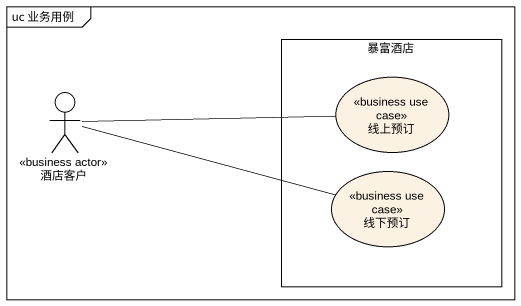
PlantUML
@startuml
mainframe uc 业务用例
rectangle 暴富酒店 {
  usecase 线上预订 <<business use case>>
  usecase 线下预订 <<business use case>>
}
actor 酒店客户 <<business actor>>
酒店客户 -right- 线上预订
酒店客户 -right- 线下预订
@enduml
